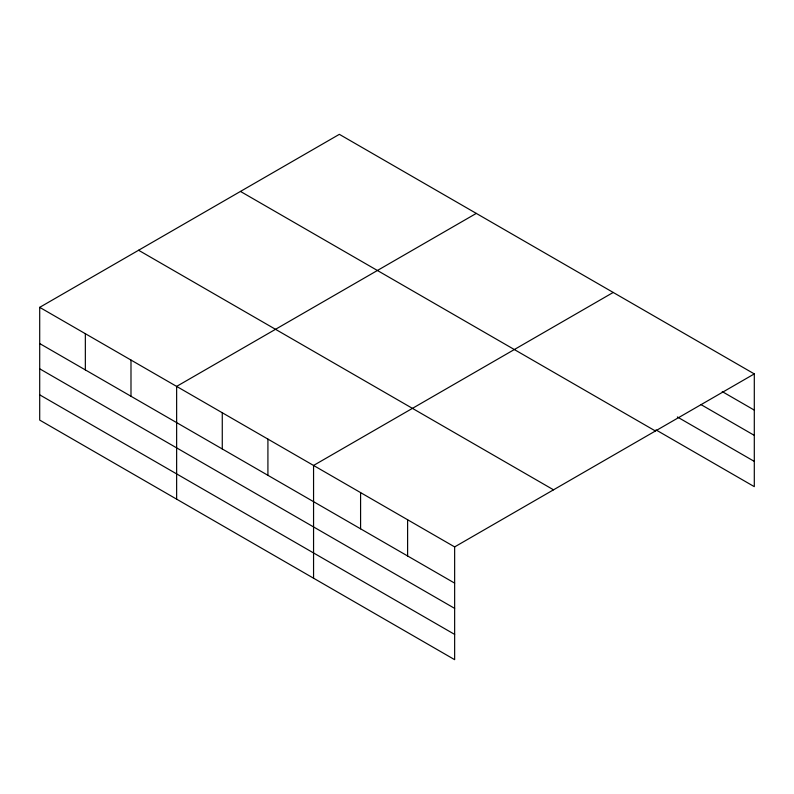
<?xml version="1.0" encoding="UTF-8"?>
<svg xmlns="http://www.w3.org/2000/svg" width="794" height="794" viewBox="0 0 794 794"><rect width="100%" height="100%" fill="white"/><g stroke="black" fill="none" stroke-linecap="round" stroke-linejoin="round"><path stroke-width="1.19" d="M39.7 307.347L454.644 546.907L454.644 659.665L39.7 420.095L39.7 307.347L339.356 134.335L754.3 373.905L754.3 486.653L655.973 429.891M476.291 213.397L176.635 386.4L176.635 499.158M613.216 292.45L313.561 465.453L313.561 578.211M454.644 546.907L754.3 373.905M722.232 391.601L754.3 410.111M700.864 404.523L754.3 435.37M677.351 416.969L754.3 461.393M240.473 191.433L655.417 430.993M138.583 250.249L553.527 489.819M39.7 343.554L454.644 583.124M39.7 368.813L454.644 608.383M39.7 394.836L454.644 634.406M407.61 519.762L407.61 555.969M360.585 492.608L360.585 528.824M267.915 439.102L267.915 475.318M222.27 412.751L222.27 448.967M130.99 360.049L130.99 396.266M85.345 333.698L85.345 369.905"/></g></svg>
